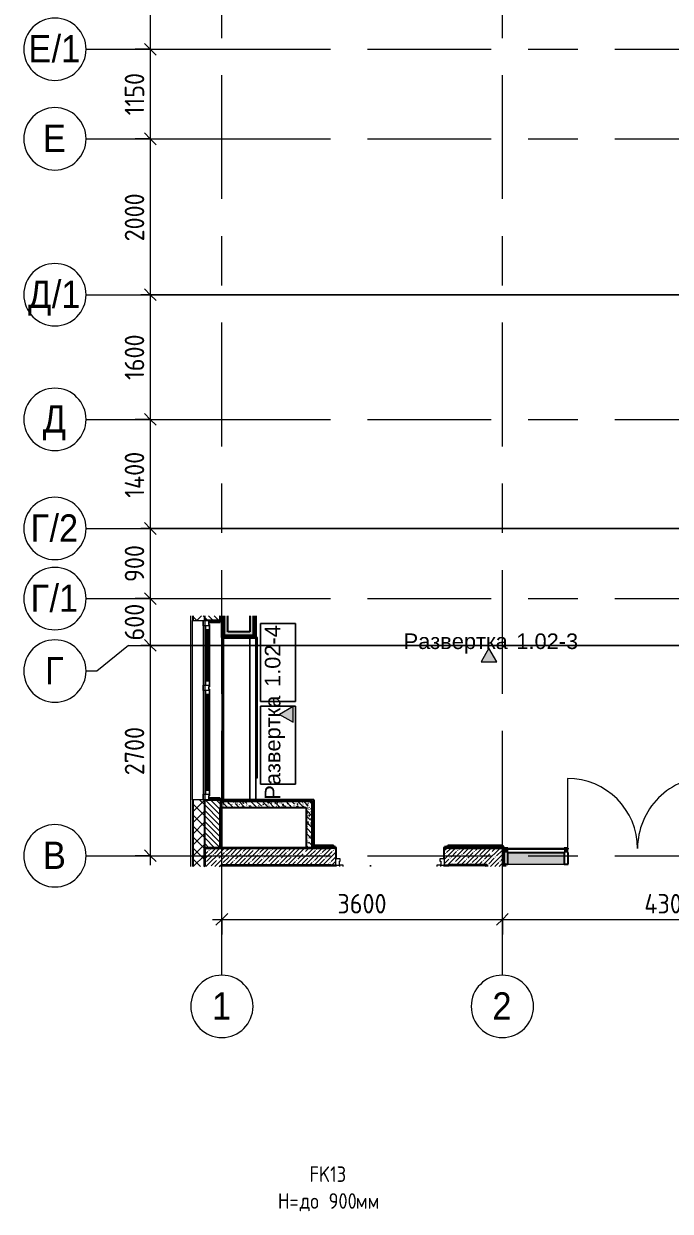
# Model space of a CAD drawing. Header units: millimetres. Extents: x 855 to 103073, y -1987 to 27400.
# Drawn here: x 20365 to 28662, y 3239 to 18477 of the extents above; entities that cross this region are included whole.
import ezdxf

# ---------------------------------------------------------------- set-up
doc = ezdxf.new("R2010")
doc.units = ezdxf.units.MM
doc.linetypes.add('Осевая', pattern=[3175, 635, -476.25, 1587.5, -476.25])
for name, color, linetype, lineweight in [('A-ANNO-DIMS', 7, 'Continuous', 9), ('A-ANNO-DIMS-100', 7, 'Continuous', 9), ('A-DOOR', 7, 'Continuous', 9), ('A-DOOR-4', 7, 'Continuous', 13), ('A-DOOR-FRAM-1', 7, 'Continuous', 13), ('A-GLAZ', 7, 'Continuous', 9), ('A-GLAZ-1', 7, 'Continuous', 13), ('A-GLAZ-CURT', 7, 'Continuous', 9), ('A-GLAZ-CURT-1', 7, 'Continuous', 25), ('A-GLAZ-CWMG', 7, 'Continuous', 9), ('A-GLAZ-CWMG-2', 7, 'Continuous', 25), ('A-WALL', 7, 'Continuous', 9), ('G-ANNO-SYMB', 7, 'Continuous', 9), ('I-WALL', 7, 'Continuous', 9), ('Знаки', 7, 'Continuous', 9), ('Оси', 7, 'Continuous', 9), ('Оси-1', 7, 'Continuous', 20), ('Оси-2', 7, 'Осевая', 9)]:
    doc.layers.add(name, color=color, linetype=linetype, lineweight=lineweight)
for name, color, linetype, lineweight, true_color in [('A-WALL-2', 7, 'Continuous', 13, 0x3c3c3c), ('A-WALL-3', 7, 'Continuous', 35, 0x3c3c3c), ('A-WALL-4', 7, 'Continuous', 25, 0x3c3c3c), ('A-WALL-FNSH-2', 7, 'Continuous', 13, 0x3c3c3c), ('A-WALL-FNSH-3', 7, 'Continuous', 9, 0x3c3c3c), ('G-ANNO-TEXT-1', 7, 'Continuous', 9, 0x3c3c3c), ('I-FURN-13', 7, 'Continuous', 9, 0xf0f0f0)]:
    doc.layers.add(name, color=color, linetype=linetype, lineweight=lineweight, true_color=true_color)
doc.styles.add('Arial', font='arial.ttf', dxfattribs={"width": 0.9, "height": 350})
doc.styles.add('Arial_1', font='arial.ttf', dxfattribs={"height": 200})
doc.styles.add('GOST Common_8', font='GOST_Common.ttf', dxfattribs={"width": 0.9, "height": 200})
doc.styles.add('ISOCPEUR_3', font='isocpeur.ttf', dxfattribs={"width": 0.9, "height": 250})
doc.dimstyles.new('ISO-2_5_0_9К_БОЛЬШОЙ_3', dxfattribs={"dimscale": 304.8, "dimtxt": 248.995294, "dimasz": 0.492126, "dimexe": 0.393701, "dimexo": 0.984252, "dimgap": 0, "dimtad": 1, "dimdec": 0, "dimrnd": 10, "dimzin": 0, "dimdsep": 46, "dimtxsty": 'ISOCPEUR_3', "dimblk1": 'OBLIQUE', "dimblk2": 'OBLIQUE', "dimsah": 1, "dimcen": 0.09, "dimdle": 0.393701, "dimazin": 0, "dimtfac": 1, "dimtdec": 4, "dimtix": 1, "dimtmove": 0, "dimatfit": 3, "dimfxl": 1, "dimtvp": 1, "dimtolj": 1, "dimtzin": 0, "dimarcsym": 2})
pattern_1 = [(45, (22797.38, 0), (-57.0246, 57.0246), []), (45, (22854.404, 0), (-57.0246, 57.0246), [100.806, -20.161, 3.353, -16.808])]
pattern_2 = [(135, (22797.38, 0), (-75.4342, -75.4342), [106.68, -17.78, 3.556, -17.78]), (135, (22797.38, 75.39), (-75.4342, -75.4342), []), (50, (22797.38, 0), (127.5292, -11.1576), [13.335, -146.685]), (355, (22797.38, 0), (-24.6697, 133.74), [10.668, -117.348]), (100.451, (22808, -0.93), (102.8597, 122.5818), [11.333, -124.663]), (46.184, (22797.38, 35.56), (189.7552, -29.4304), [20.002, -220.027]), (96.636, (22813.2, 33.1), (166.182, 173.1996), [17, -186.995]), (351.184, (22797.38, 35.56), (166.184, 173.1976), [16.002, -176.022]), (21, (22815.16, 26.67), (106.1303, -71.586), [13.335, -146.685]), (326, (22815.16, 26.67), (43.2619, 128.9318), [10.668, -117.348]), (71.451, (22824, 20.7), (149.392, 57.345), [11.333, -124.663]), (37.5, (22797.38, 0), (2.16223, 59.18836), [3.353, -112.573, 3.353, -115.773, -117.793]), (37.5, (22797.38, 0), (2.16223, 59.18836), [-235.052, 3.353, -114.44]), (7.5, (22797.38, 0), (46.77386, 70.12615), [3.353, -64.567, 3.353, -109.906, -44.894]), (7.5, (22797.38, 0), (46.77386, 70.12615), [-181.178, 3.353, -41.542]), (327.5, (22757.73, 0), (94.91367, -4.0101), [3.353, -41.097, 3.353, -135.331, -184.023]), (327.5, (22757.73, 0), (94.91367, -4.0101), [-183.134, 3.353, -180.67]), (317.5, (22739.95, 0), (103.6906, 17.7988), [3.353, -54.432, 3.353, -88.748, -130.683]), (317.5, (22739.95, 0), (103.6906, 17.7988), [-149.885, 3.353, -127.33])]
pattern_3 = [(0, (22797.38, 0), (121.92, 30.48), [10.058, -81.382, 10.058, -81.382, -487.68]), (0, (22797.38, 0), (121.92, 30.48), [-182.88, 10.058, -172.822, 10.058, -81.382, -213.36]), (0, (22797.38, 0), (121.92, 30.48), [-457.2, 10.058, -50.902, 10.058, -142.342]), (120, (22843.1, 15.24), (-87.356454, 90.34582), [10.058, -81.382, 10.058, -81.382, -487.68]), (120, (22843.1, 15.24), (-87.356454, 90.34582), [-182.88, 10.058, -172.822, 10.058, -81.382, -213.36]), (120, (22843.1, 15.24), (-87.356454, 90.34582), [-457.2, 10.058, -50.902, 10.058, -142.342]), (240, (22858.34, 76.2), (-34.563546, -120.82582), [10.058, -81.382, 10.058, -81.382, -487.68]), (240, (22858.34, 76.2), (-34.563546, -120.82582), [-182.88, 10.058, -172.822, 10.058, -81.382, -213.36]), (240, (22858.34, 76.2), (-34.563546, -120.82582), [-457.2, 10.058, -50.902, 10.058, -142.342])]
pattern_4 = [(45, (22797.38, 0), (-106.066, 106.066), []), (135, (22797.38, 0), (-106.066, -106.066), [])]

# ---------------------------------------------------------------- blocks, each defined once
blk = doc.blocks.new('120_Окно_СКБ_2Ст - 120_Окно_СКБ_2Ст 2300х2500 _мал створка справа_-22272277-План разверток пом_ 1_02_ Этаж 1')
at = {"layer": 'A-GLAZ'}
for p, q in [((1150, -57), (-1150, -57)), ((-1130, -127), (-1100, -127)), ((-1030, -107), (200, -107)), ((200, -117), (-1030, -117)), ((270, -127), (300, -127)), ((370, -107), (1030, -107)), ((1030, -117), (370, -117)), ((1100, -127), (1130, -127))]:
    blk.add_line(p, q, dxfattribs=at)
at = {"layer": 'A-GLAZ-1'}
for p, q in [((-1150, -127), (-1150, -57)), ((-1150, -57), (-1080, -57)), ((-1080, -127), (-1150, -127)), ((-1080, -127), (-1100, -127)), ((-1100, -127), (-1100, -137)), ((-1100, -137), (270, -137)), ((270, -137), (-1100, -137)), ((-1080, -57), (-1080, -127)), ((250, -87), (-1080, -87)), ((-1080, -87), (-1080, -127)), ((-1030, -137), (-1030, -87)), ((200, -137), (200, -87)), ((250, -127), (250, -57)), ((250, -57), (320, -57)), ((250, -127), (250, -87)), ((320, -127), (250, -127)), ((270, -127), (250, -127)), ((270, -137), (270, -127)), ((320, -127), (300, -127)), ((300, -127), (300, -137)), ((300, -137), (1100, -137)), ((1100, -137), (300, -137)), ((320, -57), (320, -127)), ((1080, -87), (320, -87)), ((320, -87), (320, -127)), ((370, -137), (370, -87)), ((1030, -137), (1030, -87)), ((1080, -127), (1080, -57)), ((1080, -57), (1150, -57)), ((1080, -127), (1080, -87)), ((1150, -127), (1080, -127)), ((1100, -127), (1080, -127)), ((1100, -137), (1100, -127)), ((1150, -57), (1150, -127))]:
    blk.add_line(p, q, dxfattribs=at)
blk = doc.blocks.new('110_Дверь_СКБ_2Ст - Д-1 Лестничная клетка EIS60-24280000-План разверток пом_ 1_02_ Этаж 1')
at = {"layer": 'A-DOOR'}
for centre, radius, start, end in [((662, 110), 400, 177.3544, 180), ((-638, 110), 900, 0, 1.1723)]:
    blk.add_arc(centre, radius, start, end, dxfattribs=at)
at = {"layer": 'A-DOOR-4'}
for p, q in [((-638, 128), (-638, 110)), ((-638, 110), (-588, 110)), ((-588, 110), (-588, 128)), ((612, 128), (612, 110)), ((612, 110), (662, 110)), ((662, 110), (662, 128))]:
    blk.add_line(p, q, dxfattribs=at)
at = {"layer": 'A-DOOR-FRAM-1'}
for p, q in [((-672, 118), (-742, 118)), ((-742, 118), (-742, 110)), ((-742, 110), (-672, 110)), ((-638, 110), (-688, 110)), ((-688, 110), (-688, 30)), ((-688, 30), (-628, 30)), ((-672, 30), (-688, 30)), ((-688, 30), (-688, -110)), ((-672, 110), (-672, 118)), ((-672, -110), (-672, 30)), ((-638, 60), (-638, 110)), ((-628, 60), (-638, 60)), ((-628, 30), (-628, 60)), ((662, 60), (652, 60)), ((652, 60), (652, 30)), ((652, 30), (712, 30)), ((662, 110), (662, 60)), ((712, 110), (662, 110)), ((768, 118), (698, 118)), ((698, 118), (698, 110)), ((698, 110), (768, 110)), ((712, 30), (698, 30)), ((698, 30), (698, -110)), ((712, 30), (712, 110)), ((712, -110), (712, 30)), ((768, 110), (768, 118)), ((-672, -110), (-742, -110)), ((-742, -110), (-742, -118)), ((-742, -118), (-672, -118)), ((-688, -110), (-672, -110)), ((-672, -118), (-672, -110)), ((698, -110), (712, -110)), ((768, -110), (698, -110)), ((698, -110), (698, -118)), ((698, -118), (768, -118)), ((768, -118), (768, -110))]:
    blk.add_line(p, q, dxfattribs=at)
blk = doc.blocks.new('Прямоугольный импост - Импост структурный с накладкой - 190мм-31924846-План разверток пом_ 1_02_ Этаж 1')
at = {"layer": 'A-GLAZ-CWMG-2'}
for p, q in [((-50, 0), (-50, 17)), ((-50, 17), (0, 17)), ((-40, 0), (-50, 0)), ((-40, -40), (-40, 0)), ((0, 0), (-10, 0)), ((-10, 0), (-10, -40)), ((0, 17), (0, 0)), ((-50, -190), (-50, -40)), ((-50, -40), (-40, -40)), ((-10, -40), (0, -40)), ((0, -40), (0, -190)), ((0, -190), (-50, -190))]:
    blk.add_line(p, q, dxfattribs=at)
blk = doc.blocks.new('Дверь_Витражная_остекление_ - ДВН_CОШ в витраже В-6-31924853-План разверток пом_ 1_02_ Этаж 1')
at = {"layer": 'A-DOOR'}
for p, q in [((-910, -930), (-910, -17)), ((910, -910), (910, -17))]:
    blk.add_line(p, q, dxfattribs=at)
for centre, radius, start, end in [((-910, -10), 920, 270, 0), ((910, -10), 900, 180, 270)]:
    blk.add_arc(centre, radius, start, end, dxfattribs=at)
blk = doc.blocks.new('Системная панель - Стекло - 40мм-31924990-План разверток пом_ 1_02_ Этаж 1')
at = {"layer": 'A-GLAZ-CURT-1'}
for p, q in [((372.5, 40), (-372.5, 40)), ((-372.5, 40), (-372.5, 0)), ((-372.5, 0), (372.5, 0)), ((372.5, 0), (372.5, 40))]:
    blk.add_line(p, q, dxfattribs=at)
blk = doc.blocks.new('Прямоугольный импост - Импост структурный с накладкой - 190мм-23800918-План разверток пом_ 1_02_ Этаж 1')
at = {"layer": 'A-GLAZ-CWMG'}
for points in [[(4505, 7883), (4505, 7900), (3780, 7900), (3780, 7883)], [(4505, 7693), (4505, 7843), (3780, 7843), (3780, 7693)]]:
    blk.add_hatch(color=256, dxfattribs=at).paths.add_polyline_path(points)
for p, q in [((3780, 7900), (4505, 7900)), ((3780, 7693), (4505, 7693))]:
    blk.add_line(p, q, dxfattribs=at)
blk = doc.blocks.new('Прямоугольный импост - Импост структурный с накладкой - 190мм-31924841-План разверток пом_ 1_02_ Этаж 1')
at = {"layer": 'A-GLAZ-CWMG-2'}
for p, q in [((-25, 0), (-25, 17)), ((-25, 17), (25, 17)), ((-15, 0), (-25, 0)), ((-15, -40), (-15, 0)), ((25, 0), (15, 0)), ((15, 0), (15, -40)), ((25, 17), (25, 0)), ((-25, -190), (-25, -40)), ((-25, -40), (-15, -40)), ((15, -40), (25, -40)), ((25, -40), (25, -190)), ((25, -190), (-25, -190))]:
    blk.add_line(p, q, dxfattribs=at)
blk = doc.blocks.new('Зеркало h_3300 - Почтовые ящики с дверцей 2-30644200-План разверток пом_ 1_02_ Этаж 1')
at = {"layer": 'I-FURN-13'}
for p, q in [((350, 126), (-350, 126)), ((-350, 126), (350, 126)), ((-350, 126), (-350, 109)), ((-350, 126), (-350, 110)), ((350, 109), (-350, 109)), ((350, 109), (350, 126)), ((350, 126), (350, 110))]:
    blk.add_line(p, q, dxfattribs=at)
blk = doc.blocks.new('Зеркало h_3300 250мм - Почтовые ящики с дверцей 2-30647200-План разверток пом_ 1_02_ Этаж 1')
at = {"layer": 'I-FURN-13'}
for p, q in [((125, 126), (-125, 126)), ((-125, 126), (125, 126)), ((-125, 126), (-125, 109)), ((-125, 126), (-125, 110)), ((125, 109), (-125, 109)), ((125, 109), (125, 126)), ((125, 126), (125, 110))]:
    blk.add_line(p, q, dxfattribs=at)
blk = doc.blocks.new('Съемный металлический экран с перфорацией - E1-31419150-План разверток пом_ 1_02_ Этаж 1')
at = {"layer": 'Знаки'}
h = blk.add_hatch(dxfattribs=at)
h.set_pattern_fill('FP_46', color=256, style=0, pattern_type=2)
h.set_pattern_definition([(270, (-8799.5, 547.406), (50.8, 3e-15), [13.612, -74.376]), (330, (-8792.694, 522.006), (25.4, 43.9941), [13.612, -74.376]), (30, (-8767.294, 515.2), (-25.4, 43.9941), [13.612, -74.376]), (300, (-8799.5, 533.79), (101.59984, -9e-05), [13.612, -87.988]), (300, (-8755.51, 559.19), (101.59984, -9e-05), [13.612, -87.988]), (60, (-8799.5, 547.41), (-50.79984, 87.9881), [13.612, -87.988]), (60, (-8755.51, 522.01), (-50.79984, 87.9881), [13.612, -87.988]), (0, (-8780.91, 515.2), (50.8, 87.988), [13.612, -87.988]), (0, (-8780.91, 566), (50.8, 87.988), [13.612, -87.988])])
h.paths.add_polyline_path([(0, 0), (1800, 0), (1800, 20), (0, 20)])
for p, q in [((1800, 20), (0, 20)), ((0, 20), (0, 0)), ((0, 0), (1800, 0)), ((1800, 0), (1800, 20))]:
    blk.add_line(p, q, dxfattribs=at)
blk = doc.blocks.new('Зашивка приборов отопления14 - Зашивка приборов отопления-33280456-План разверток пом_ 1_02_ Этаж 1')
at = {"layer": 'A-WALL'}
for p, q in [((37472, 23439), (35393, 23439)), ((35392, 23079), (37472, 23079)), ((37472, 23079), (35392, 23079)), ((35392, 23004), (37472, 23004))]:
    blk.add_line(p, q, dxfattribs=at)
blk = doc.blocks.new('Ось сетки - D8-29747960-План разверток пом_ 1_02_ Этаж 1')
at = {"layer": 'Оси-1'}
for start, end in [(360, 180), (180, 360)]:
    blk.add_arc((0, 0), 4, start, end, dxfattribs=at)
blk = doc.blocks.new('DIMBLOCK34-План разверток пом_ 1_02_ Этаж 1')
at = {"layer": 'A-ANNO-DIMS-100', "lineweight": 20}
for p, q in [((21988, 21300), (21913, 21375)), ((21988, 21300), (22063, 21225)), ((21988, 18150), (21913, 18225)), ((21988, 18150), (22063, 18075))]:
    blk.add_line(p, q, dxfattribs=at)
at = {"layer": 'A-ANNO-DIMS-100'}
for p, q in [((21794, 21300), (22108, 21300)), ((21988, 21300), (21794, 21300)), ((21988, 21300), (21988, 18150)), ((21794, 18150), (22108, 18150)), ((21988, 18150), (21794, 18150))]:
    blk.add_line(p, q, dxfattribs=at)
at = {"layer": 'A-ANNO-DIMS-100', "color": 0, "insert": (21661, 19431), "char_height": 250, "width": 706.76, "attachment_point": 1, "rotation": 90, "line_spacing_factor": 1.149209, "style": 'ISOCPEUR_3'}
blk.add_mtext('3150', dxfattribs=at)
blk = doc.blocks.new('_Oblique')
at = {"color": 0, "linetype": 'ByBlock', "lineweight": -2}
blk.add_line((-0.5, -0.5), (0.5, 0.5), dxfattribs=at)
blk = doc.blocks.new('DIMBLOCK35-План разверток пом_ 1_02_ Этаж 1')
at = {"layer": 'A-ANNO-DIMS-100'}
for p, q in [((21794, 18150), (22108, 18150)), ((21988, 18150), (21794, 18150)), ((21988, 18150), (21988, 17000)), ((21794, 17000), (22108, 17000)), ((21988, 17000), (21794, 17000))]:
    blk.add_line(p, q, dxfattribs=at)
at = {"layer": 'A-ANNO-DIMS-100', "lineweight": 20}
for p, q in [((21988, 18150), (21913, 18225)), ((21988, 18150), (22063, 18075)), ((21988, 17000), (21913, 17075)), ((21988, 17000), (22063, 16925))]:
    blk.add_line(p, q, dxfattribs=at)
at = {"layer": 'A-ANNO-DIMS-100', "color": 0, "insert": (21661, 17302), "char_height": 250, "width": 655.05, "attachment_point": 1, "rotation": 90, "line_spacing_factor": 1.149209, "style": 'ISOCPEUR_3'}
blk.add_mtext('1150', dxfattribs=at)
blk = doc.blocks.new('DIMBLOCK36-План разверток пом_ 1_02_ Этаж 1')
at = {"layer": 'A-ANNO-DIMS-100', "lineweight": 20}
for p, q in [((21988, 17000), (21913, 17075)), ((21988, 17000), (22063, 16925)), ((21988, 15000), (21913, 15075)), ((21988, 15000), (22063, 14925))]:
    blk.add_line(p, q, dxfattribs=at)
at = {"layer": 'A-ANNO-DIMS-100'}
for p, q in [((21794, 17000), (22108, 17000)), ((21988, 17000), (21794, 17000)), ((21988, 17000), (21988, 15000)), ((32358, 15000), (21868, 15000)), ((21988, 15000), (32358, 15000))]:
    blk.add_line(p, q, dxfattribs=at)
at = {"layer": 'A-ANNO-DIMS-100', "color": 0, "insert": (21661, 15684), "char_height": 250, "width": 758.48, "attachment_point": 1, "rotation": 90, "line_spacing_factor": 1.149209, "style": 'ISOCPEUR_3'}
blk.add_mtext('2000', dxfattribs=at)
blk = doc.blocks.new('DIMBLOCK37-План разверток пом_ 1_02_ Этаж 1')
at = {"layer": 'A-ANNO-DIMS-100'}
for p, q in [((32358, 15000), (21868, 15000)), ((21988, 15000), (21988, 13400)), ((21988, 15000), (32358, 15000)), ((21794, 13400), (22108, 13400)), ((21988, 13400), (21794, 13400))]:
    blk.add_line(p, q, dxfattribs=at)
at = {"layer": 'A-ANNO-DIMS-100', "lineweight": 20}
for p, q in [((21988, 15000), (21913, 15075)), ((21988, 15000), (22063, 14925)), ((21988, 13400), (21913, 13475)), ((21988, 13400), (22063, 13325))]:
    blk.add_line(p, q, dxfattribs=at)
at = {"layer": 'A-ANNO-DIMS-100', "color": 0, "insert": (21661, 13906), "char_height": 250, "width": 706.76, "attachment_point": 1, "rotation": 90, "line_spacing_factor": 1.149209, "style": 'ISOCPEUR_3'}
blk.add_mtext('1600', dxfattribs=at)
blk = doc.blocks.new('DIMBLOCK38-План разверток пом_ 1_02_ Этаж 1')
at = {"layer": 'A-ANNO-DIMS-100', "lineweight": 20}
for p, q in [((21988, 13400), (21913, 13475)), ((21988, 13400), (22063, 13325)), ((21988, 12000), (21913, 12075)), ((21988, 12000), (22063, 11925))]:
    blk.add_line(p, q, dxfattribs=at)
at = {"layer": 'A-ANNO-DIMS-100'}
for p, q in [((21794, 13400), (22108, 13400)), ((21988, 13400), (21794, 13400)), ((21988, 13400), (21988, 12000)), ((33515, 12000), (21868, 12000)), ((21988, 12000), (33515, 12000))]:
    blk.add_line(p, q, dxfattribs=at)
at = {"layer": 'A-ANNO-DIMS-100', "color": 0, "insert": (21661, 12394), "char_height": 250, "width": 735.49, "attachment_point": 1, "rotation": 90, "line_spacing_factor": 1.149209, "style": 'ISOCPEUR_3'}
blk.add_mtext('1400', dxfattribs=at)
blk = doc.blocks.new('DIMBLOCK39-План разверток пом_ 1_02_ Этаж 1')
at = {"layer": 'A-ANNO-DIMS-100', "lineweight": 20}
for p, q in [((21988, 12000), (21913, 12075)), ((21988, 12000), (22063, 11925)), ((21988, 11100), (21913, 11175)), ((21988, 11100), (22063, 11025))]:
    blk.add_line(p, q, dxfattribs=at)
at = {"layer": 'A-ANNO-DIMS-100'}
for p, q in [((33515, 12000), (21868, 12000)), ((21988, 12000), (21988, 11100)), ((21988, 12000), (33515, 12000)), ((21794, 11100), (22108, 11100)), ((21988, 11100), (21794, 11100))]:
    blk.add_line(p, q, dxfattribs=at)
at = {"layer": 'A-ANNO-DIMS-100', "color": 0, "insert": (21661, 11313), "char_height": 250, "width": 568.86, "attachment_point": 1, "rotation": 90, "line_spacing_factor": 1.149209, "style": 'ISOCPEUR_3'}
blk.add_mtext('900', dxfattribs=at)
blk = doc.blocks.new('DIMBLOCK40-План разверток пом_ 1_02_ Этаж 1')
at = {"layer": 'A-ANNO-DIMS-100', "lineweight": 20}
for p, q in [((21988, 11100), (21913, 11175)), ((21988, 11100), (22063, 11025)), ((21988, 10500), (21913, 10575)), ((21988, 10500), (22063, 10425))]:
    blk.add_line(p, q, dxfattribs=at)
at = {"layer": 'A-ANNO-DIMS-100'}
for p, q in [((21794, 11100), (22108, 11100)), ((21988, 11100), (21794, 11100)), ((21988, 11100), (21988, 10500)), ((32358, 10500), (21868, 10500)), ((21988, 10500), (32358, 10500))]:
    blk.add_line(p, q, dxfattribs=at)
at = {"layer": 'A-ANNO-DIMS-100', "color": 0, "insert": (21661, 10563), "char_height": 250, "width": 568.86, "attachment_point": 1, "rotation": 90, "line_spacing_factor": 1.149209, "style": 'ISOCPEUR_3'}
blk.add_mtext('600', dxfattribs=at)
blk = doc.blocks.new('DIMBLOCK41-План разверток пом_ 1_02_ Этаж 1')
at = {"layer": 'A-ANNO-DIMS-100', "lineweight": 20}
for p, q in [((21988, 10500), (21913, 10575)), ((21988, 10500), (22063, 10425)), ((21988, 7800), (21913, 7875)), ((21988, 7800), (22063, 7725))]:
    blk.add_line(p, q, dxfattribs=at)
at = {"layer": 'A-ANNO-DIMS-100'}
for p, q in [((32358, 10500), (21868, 10500)), ((21988, 10500), (21988, 7680)), ((21988, 10500), (32358, 10500)), ((21794, 7800), (22108, 7800)), ((21988, 7800), (21794, 7800))]:
    blk.add_line(p, q, dxfattribs=at)
at = {"layer": 'A-ANNO-DIMS-100', "color": 0, "insert": (21661, 8834), "char_height": 250, "width": 758.48, "attachment_point": 1, "rotation": 90, "line_spacing_factor": 1.149209, "style": 'ISOCPEUR_3'}
blk.add_mtext('2700', dxfattribs=at)
blk = doc.blocks.new('DIMBLOCK42-План разверток пом_ 1_02_ Этаж 1')
at = {"layer": 'A-ANNO-DIMS-100'}
for p, q in [((22907, 6789), (22907, 7103)), ((26507, 6789), (26507, 7103)), ((22787, 6983), (26507, 6983)), ((22907, 6983), (22907, 6789)), ((26507, 6983), (26507, 6789))]:
    blk.add_line(p, q, dxfattribs=at)
at = {"layer": 'A-ANNO-DIMS-100', "lineweight": 20}
for p, q in [((22907, 6983), (22982, 7058)), ((26507, 6983), (26582, 7058)), ((22907, 6983), (22832, 6908)), ((26507, 6983), (26432, 6908))]:
    blk.add_line(p, q, dxfattribs=at)
at = {"layer": 'A-ANNO-DIMS-100', "color": 0, "insert": (24391, 7310), "char_height": 250, "width": 758.48, "attachment_point": 1, "line_spacing_factor": 1.149209, "style": 'ISOCPEUR_3'}
blk.add_mtext('3600', dxfattribs=at)
blk = doc.blocks.new('DIMBLOCK43-План разверток пом_ 1_02_ Этаж 1')
at = {"layer": 'A-ANNO-DIMS-100'}
for p, q in [((26507, 6789), (26507, 7103)), ((30807, 6789), (30807, 7103)), ((26507, 6983), (30807, 6983)), ((26507, 6983), (26507, 6789)), ((30807, 6983), (30807, 6789))]:
    blk.add_line(p, q, dxfattribs=at)
at = {"layer": 'A-ANNO-DIMS-100', "lineweight": 20}
for p, q in [((26507, 6983), (26582, 7058)), ((30807, 6983), (30882, 7058)), ((26507, 6983), (26432, 6908)), ((30807, 6983), (30732, 6908))]:
    blk.add_line(p, q, dxfattribs=at)
at = {"layer": 'A-ANNO-DIMS-100', "color": 0, "insert": (28329, 7310), "char_height": 250, "width": 787.21, "attachment_point": 1, "line_spacing_factor": 1.149209, "style": 'ISOCPEUR_3'}
blk.add_mtext('4300', dxfattribs=at)
blk = doc.blocks.new('Фасад - Марка фасада_Указатель-25386507-План разверток пом_ 1_02_ Этаж 1')
at = {"layer": 'G-ANNO-SYMB'}
blk.add_hatch(color=256, dxfattribs=at).paths.add_polyline_path([(-1, 0), (0, 1.73), (1, 0), (0, 0)])
for p, q in [((0, 1.73), (-1, 0)), ((1, 0), (0, 1.73)), ((-1, 0), (0, 0)), ((0, 0), (1, 0))]:
    blk.add_line(p, q, dxfattribs=at)

msp = doc.modelspace()

# ---------------------------------------------------------------- hatches: boundary and pattern name
at = {"layer": 'A-WALL'}
h = msp.add_hatch(dxfattribs=at)
h.set_pattern_fill('FP_4', color=256, style=0, pattern_type=2)
h.set_pattern_definition([(45, (22797.38, 0), (-70.7107, 70.7107), []), (135, (22797.38, 0), (-70.7107, -70.7107), [])])
h.paths.add_polyline_path([(22687.4, 7661.6), (22687.4, 8520), (22537.4, 8520), (22537.4, 7661.6), (22625.7, 7661.6)])
h.paths.add_polyline_path([(22687.4, 10820), (22687.4, 10879), (22537.4, 10879), (22537.4, 10820)])
h = msp.add_hatch(dxfattribs=at)
h.set_pattern_fill('FP_18', color=256, style=0, pattern_type=2)
h.set_pattern_definition([(135, (22797.38, 0), (-35.35534, -35.35534), [])])
h.paths.add_polyline_path([(22887.4, 7900), (22887.4, 8520), (22687.4, 8520), (22687.4, 7900)])
h.paths.add_polyline_path([(22887.4, 10820), (22887.4, 10879), (22687.4, 10879), (22687.4, 10820)])
at = {"layer": 'I-WALL'}
h = msp.add_hatch(dxfattribs=at)
h.set_pattern_fill('FP_44', color=256, style=0, pattern_type=2)
h.set_pattern_definition(pattern_3)
h.paths.add_polyline_path([(22739.4, 10800), (22887.4, 10800), (22887.4, 10820), (22739.4, 10820)])
h = msp.add_hatch(dxfattribs=at)
h.set_pattern_fill('FP_44', color=256, style=0, pattern_type=2)
h.set_pattern_definition(pattern_3)
h.paths.add_polyline_path([(22927.4, 8500), (22927.4, 8521), (22907.4, 8521), (22907.4, 8500)])
h.paths.add_polyline_path([(22927.4, 10820), (22927, 10879), (22907.4, 10879), (22907.4, 10820)])
h = msp.add_hatch(dxfattribs=at)
h.set_pattern_fill('FP_47', color=256, style=0, pattern_type=2)
h.set_pattern_definition(pattern_4)
h.paths.add_polyline_path([(22907.4, 10612.5), (22919.9, 10612.5), (22919.8, 10879), (22907.4, 10879), (22907.4, 10625)])
h = msp.add_hatch(dxfattribs=at)
h.set_pattern_fill('FP_47', color=256, style=0, pattern_type=2)
h.set_pattern_definition(pattern_4)
h.paths.add_polyline_path([(22919.9, 10625), (22932.4, 10625), (22932.4, 10879), (22919.9, 10879), (22919.9, 10675)])
for points in [[(22932.4, 10675), (22982.4, 10675), (22982.4, 10879), (22932.4, 10879), (22932.4, 10738.8)], [(23317.4, 10625), (23317.4, 10879), (23267.4, 10879), (23267.4, 10625)], [(23102.4, 10625), (23267.4, 10625), (23267.4, 10675), (22932.4, 10675), (22932.4, 10625)]]:
    msp.add_hatch(color=256, dxfattribs=at).paths.add_polyline_path(points)
h = msp.add_hatch(dxfattribs=at)
h.set_pattern_fill('FP_47', color=256, style=0, pattern_type=2)
h.set_pattern_definition(pattern_4)
h.paths.add_polyline_path([(23329.9, 10612.5), (23328.9, 10879), (23317.4, 10879), (23317.4, 10612.5)])
h = msp.add_hatch(dxfattribs=at)
h.set_pattern_fill('FP_47', color=256, style=0, pattern_type=2)
h.set_pattern_definition(pattern_4)
h.paths.add_polyline_path([(23342.4, 10600), (23341.5, 10879), (23329.9, 10879), (23329.9, 10600)])
h = msp.add_hatch(dxfattribs=at)
h.set_pattern_fill('FP_47', color=256, style=0, pattern_type=2)
h.set_pattern_definition(pattern_4)
h.paths.add_polyline_path([(23329.9, 10600), (23329.9, 10612.5), (22907.4, 10612.5), (22907.4, 10600), (23317.4, 10600)])
h = msp.add_hatch(dxfattribs=at)
h.set_pattern_fill('FP_47', color=256, style=0, pattern_type=2)
h.set_pattern_definition(pattern_4)
h.paths.add_polyline_path([(23267.4, 10612.5), (23317.4, 10612.5), (23317.4, 10625), (22919.9, 10625), (22919.9, 10612.5), (23102.4, 10612.5)])
h = msp.add_hatch(dxfattribs=at)
h.set_pattern_fill('FP_44', color=256, style=0, pattern_type=2)
h.set_pattern_definition(pattern_3)
h.paths.add_polyline_path([(22780.5, 8520), (22887.4, 8520), (22887.4, 8540), (22739.4, 8540), (22739.4, 8520)])
h = msp.add_hatch(dxfattribs=at)
h.set_pattern_fill('FP_25', color=256, style=0, pattern_type=2)
h.set_pattern_definition(pattern_2)
h.paths.add_polyline_path([(23746.2, 8420), (23987.4, 8420), (23987.4, 8500), (22887.4, 8500), (22887.4, 8420), (23424.3, 8420)])
h = msp.add_hatch(dxfattribs=at)
h.set_pattern_fill('FP_44', color=256, style=0, pattern_type=2)
h.set_pattern_definition(pattern_3)
h.paths.add_polyline_path([(24067.4, 8500), (24067.4, 8520), (22927.4, 8520), (22927.4, 8500), (23746.2, 8500)])
h = msp.add_hatch(dxfattribs=at)
h.set_pattern_fill('FP_25', color=256, style=0, pattern_type=2)
h.set_pattern_definition(pattern_2)
h.paths.add_polyline_path([(24067.4, 7900), (24067.4, 8500), (23987.4, 8500), (23987.4, 7900)])
h = msp.add_hatch(dxfattribs=at)
h.set_pattern_fill('FP_44', color=256, style=0, pattern_type=2)
h.set_pattern_definition(pattern_3)
h.paths.add_polyline_path([(24087.4, 7920), (24087.4, 8520), (24067.4, 8520), (24067.4, 7920)])
h = msp.add_hatch(dxfattribs=at)
h.set_pattern_fill('FP_5', color=256, style=0, pattern_type=2)
h.set_pattern_definition(pattern_1)
h.paths.add_polyline_path([(22687.4, 7661.6), (22907.4, 7661.6), (22907.4, 7900), (22687.4, 7900)])
h = msp.add_hatch(dxfattribs=at)
h.set_pattern_fill('FP_5', color=256, style=0, pattern_type=2)
h.set_pattern_definition(pattern_1)
h.paths.add_polyline_path([(22907.4, 7680), (24365.6, 7680), (24365.6, 7900), (22907.4, 7900)])
h.paths.add_polyline_path([(26307.4, 7680), (26307.4, 7900), (25765.6, 7900), (25765.6, 7680), (26287.4, 7680)])
h = msp.add_hatch(dxfattribs=at)
h.set_pattern_fill('FP_44', color=256, style=0, pattern_type=2)
h.set_pattern_definition(pattern_3)
h.paths.add_polyline_path([(24090.6, 7900), (24310.6, 7900), (24310.6, 7908), (24340.6, 7908), (24340.6, 7920), (24067.4, 7920), (24067.4, 7900)])
h.paths.add_polyline_path([(26527.4, 7900), (26527.4, 7920), (25790.6, 7920), (25790.6, 7908), (25820.6, 7908), (25820.6, 7900), (26321.3, 7900)])
h = msp.add_hatch(dxfattribs=at)
h.set_pattern_fill('FP_5', color=256, style=0, pattern_type=2)
h.set_pattern_definition(pattern_1)
h.paths.add_polyline_path([(26321.3, 7661.6), (26527.4, 7661.6), (26527.4, 7900), (26307.4, 7900), (26307.9, 7661.6)])
h = msp.add_hatch(dxfattribs=at)
h.set_pattern_fill('FP_44', color=256, style=0, pattern_type=2)
h.set_pattern_definition(pattern_3)
h.paths.add_polyline_path([(25820.6, 7661.6), (26287.4, 7661.6), (26287.4, 7680), (25820.6, 7680), (25820.6, 7672), (25765.6, 7672), (25765.6, 7661.6), (25783.9, 7661.6)])
h.paths.add_polyline_path([(22907.4, 7661.6), (24365.6, 7661.6), (24365.6, 7672), (24310.6, 7672), (24310.6, 7680), (22907.4, 7680)])
h = msp.add_hatch(dxfattribs=at)
h.set_pattern_fill('FP_44', color=256, style=0, pattern_type=2)
h.set_pattern_definition(pattern_3)
h.paths.add_polyline_path([(26307.4, 7661.6), (26307.4, 7680), (26287.4, 7680), (26287.4, 7661.6), (26289, 7661.6)])
h = msp.add_hatch(dxfattribs=at)
h.set_pattern_fill('FP_44', color=256, style=0, pattern_type=2)
h.set_pattern_definition(pattern_3)
h.paths.add_polyline_path([(26547.4, 7661.6), (26547.4, 7693), (26527.4, 7693), (26527.4, 7661.6)])

# ---------------------------------------------------------------- linework, layer by layer
at = {"layer": 'A-WALL'}
for p, q in [((22507.4, 7661.6), (22507.4, 10879)), ((22529.4, 8520), (22529.4, 10820)), ((22537.4, 10879), (22537.4, 10820)), ((22687.4, 10820), (22687.4, 8520)), ((22919.9, 10879), (22919.9, 10612.5)), ((23329.9, 10612.5), (23329.9, 10879)), ((22919.9, 10612.5), (23329.9, 10612.5)), ((22537.4, 8520), (22537.4, 7661.6)), ((22887.4, 8500), (22887.4, 8420))]:
    msp.add_line(p, q, dxfattribs=at)
at = {"layer": 'A-WALL-2'}
for p, q in [((22537.4, 10820), (22687.4, 10820)), ((22687.4, 8520), (22537.4, 8520))]:
    msp.add_line(p, q, dxfattribs=at)
at = {"layer": 'A-WALL-3'}
for p, q in [((22907.4, 10879), (22907.4, 10600)), ((22932.4, 10879), (22932.4, 10625)), ((23317.4, 10625), (23317.4, 10879)), ((23342.4, 10600), (23342.4, 10879)), ((22907.4, 10600), (23342.4, 10600)), ((22932.4, 10625), (23317.4, 10625)), ((22687.4, 7661.6), (22687.4, 7900)), ((24310.6, 7900), (22687.4, 7900)), ((26527.4, 7900), (25820.6, 7900)), ((26527.4, 7900), (26527.4, 7661.6)), ((22907.4, 7661.6), (22907.4, 7680)), ((22907.4, 7680), (24310.6, 7680)), ((26307.4, 7680), (25820.6, 7680)), ((26307.4, 7680), (26307.4, 7661.6))]:
    msp.add_line(p, q, dxfattribs=at)
at = {"layer": 'A-WALL-4'}
for p, q in [((22687.4, 10820), (22687.4, 10879)), ((22887.4, 10820), (22687.4, 10820)), ((22739.4, 10820), (22739.4, 10800)), ((22887.4, 10800), (22887.4, 10879)), ((22907.4, 10820), (22927.4, 10820)), ((22927.4, 10820), (22927.4, 10879)), ((22982.4, 10675), (22982.4, 10879)), ((23267.4, 10879), (23267.4, 10675)), ((22739.4, 10800), (22887.4, 10800)), ((23267.4, 10675), (22982.4, 10675)), ((22887.4, 8540), (22739.4, 8540)), ((22739.4, 8540), (22739.4, 8520)), ((22887.4, 8500), (22887.4, 8540)), ((22687.4, 7900), (22687.4, 8520)), ((22687.4, 8520), (22887.4, 8520)), ((22887.4, 8500), (24067.4, 8500)), ((22887.4, 7900), (22887.4, 8420)), ((22887.4, 8420), (23987.4, 8420)), ((22927.4, 8521), (22907.4, 8521)), ((22907.4, 8521), (22907.4, 8500)), ((22927.4, 8521), (22927.4, 8520)), ((24087.4, 8520), (22927.4, 8520)), ((23987.4, 8420), (23987.4, 7900)), ((24067.4, 7900), (24067.4, 8500)), ((24087.4, 8520), (24087.4, 7920)), ((24340.6, 7920), (24087.4, 7920)), ((24340.6, 7908), (24340.6, 7919.3)), ((26527.4, 7920), (25790.6, 7920)), ((25790.6, 7920), (25790.6, 7908)), ((26527.4, 7900), (26527.4, 7920)), ((24365.6, 7661.6), (24365.6, 7672)), ((25765.6, 7672), (25765.6, 7661.6)), ((26547.4, 7693), (26527.4, 7693)), ((26527.4, 7693), (26527.4, 7661.6)), ((26547.4, 7661.6), (26547.4, 7693))]:
    msp.add_line(p, q, dxfattribs=at)
at = {"layer": 'A-WALL-FNSH-2'}
for p, q in [((22534.4, 10879), (22534.4, 10820)), ((22534.4, 10820), (22537.4, 10820)), ((22927.4, 10820), (22928.4, 10820)), ((22928.4, 10820), (22928.4, 10879)), ((23343.4, 10600), (23343.4, 10879)), ((22739.4, 10800), (22739.4, 10799)), ((22739.4, 10799), (22887.4, 10799)), ((22887.4, 10799), (22887.4, 10800)), ((22907.4, 10600), (22907.4, 10599)), ((22907.4, 10599), (23342.9, 10599)), ((23343.4, 10600), (23342.4, 10600)), ((23342.9, 10599), (23342.9, 10600)), ((22887.4, 8541), (22739.4, 8541)), ((22739.4, 8541), (22739.4, 8540)), ((22887.4, 8540), (22887.4, 8541)), ((22537.4, 8520), (22534.4, 8520)), ((22534.4, 8520), (22534.4, 7661.6)), ((24088.4, 8521), (22927.4, 8521)), ((24088.4, 7921), (24088.4, 8521)), ((24365.6, 7921), (24088.4, 7921)), ((24340.6, 7920), (24365.6, 7920)), ((24365.6, 7920), (24365.6, 7921)), ((26527.4, 7921), (25765.6, 7921)), ((25765.6, 7921), (25765.6, 7920)), ((25765.6, 7920), (25790.6, 7920)), ((26527.4, 7920), (26527.4, 7921)), ((26548.4, 7690), (26547.4, 7690)), ((26548.4, 7661.6), (26548.4, 7690))]:
    msp.add_line(p, q, dxfattribs=at)
at = {"layer": 'A-WALL-FNSH-3'}
for p, q in [((22529.4, 10879), (22529.4, 10820)), ((22529.4, 10820), (22534.4, 10820)), ((22534.4, 8520), (22529.4, 8520)), ((22529.4, 8520), (22529.4, 7661.6))]:
    msp.add_line(p, q, dxfattribs=at)
at = {"layer": 'I-FURN-13'}
for p, q in [((23852.4, 10779), (23402.4, 10779)), ((23402.4, 10779), (23402.4, 9779)), ((23402.4, 9779), (23402.4, 10779)), ((23402.4, 10779), (23852.4, 10779)), ((23852.4, 9779), (23852.4, 10779)), ((23852.4, 10779), (23852.4, 9779)), ((23402.4, 9779), (23852.4, 9779)), ((23852.4, 9779), (23402.4, 9779)), ((23852.4, 9719), (23402.4, 9719)), ((23402.4, 9719), (23402.4, 8719)), ((23402.4, 8719), (23402.4, 9719)), ((23402.4, 9719), (23852.4, 9719)), ((23852.4, 8719), (23852.4, 9719)), ((23852.4, 9719), (23852.4, 8719)), ((23402.4, 8719), (23852.4, 8719)), ((23852.4, 8719), (23402.4, 8719))]:
    msp.add_line(p, q, dxfattribs=at)
at = {"layer": 'I-WALL'}
for p, q in [((22907.4, 10599), (22907.4, 8521)), ((22927.4, 8521), (22927.4, 10600)), ((22928.4, 10600), (22928.4, 8521)), ((23342.4, 8521), (23342.4, 10600)), ((23343.4, 10600), (23343.4, 8521)), ((22907.4, 8420), (22907.4, 7900))]:
    msp.add_line(p, q, dxfattribs=at)
at = {"layer": 'Оси'}
for p, q in [((21164.7, 18150), (23664.7, 18150)), ((21164.7, 17000), (23664.7, 17000)), ((21164.7, 15000), (23664.7, 15000)), ((21164.7, 13400), (23664.7, 13400)), ((21164.7, 12000), (31770.6, 12000)), ((21164.7, 11100), (23664.7, 11100)), ((21709.7, 10500), (21301.9, 10170.9)), ((21709.7, 10500), (24209.7, 10500)), ((21301.9, 10170.9), (21164.7, 10170.9)), ((22907.4, 6267.7), (22907.4, 8767.7)), ((26507.4, 6267.7), (26507.4, 8767.7)), ((21164.7, 7800), (23664.7, 7800))]:
    msp.add_line(p, q, dxfattribs=at)
at = {"layer": 'Оси-2'}
for p, q in [((26507.4, 8767.7), (26507.4, 24898.1)), ((22907.4, 8767.7), (22907.4, 24500)), ((23664.7, 18150), (40527.4, 18150)), ((23664.7, 17000), (40527.4, 17000)), ((23664.7, 15000), (39927.4, 15000)), ((23664.7, 13400), (39927.4, 13400)), ((23664.7, 11100), (40527.4, 11100)), ((24209.7, 10500), (40527.4, 10500)), ((23664.7, 7800), (40527.4, 7800))]:
    msp.add_line(p, q, dxfattribs=at)

# ---------------------------------------------------------------- block references
at = {"layer": 'A-DOOR', "rotation": 180}
for name, p in [('Дверь_Витражная_остекление_ - ДВН_CОШ в витраже В-6-31924853-План разверток пом_ 1_02_ Этаж 1', (28252.4, 7883)), ('110_Дверь_СКБ_2Ст - Д-1 Лестничная клетка EIS60-24280000-План разверток пом_ 1_02_ Этаж 1', (25078.1, 7790))]:
    msp.add_blockref(name, p, dxfattribs=at)
at = {"layer": 'A-GLAZ', "rotation": 89.99999999999991}
msp.add_blockref('120_Окно_СКБ_2Ст - 120_Окно_СКБ_2Ст 2300х2500 _мал створка справа_-22272277-План разверток пом_ 1_02_ Этаж 1', (22612.4, 9670), dxfattribs=at)
at = {"layer": 'A-GLAZ-CURT', "rotation": 180}
msp.add_blockref('Системная панель - Стекло - 40мм-31924990-План разверток пом_ 1_02_ Этаж 1', (26939.9, 7883), dxfattribs=at)
at = {"layer": 'A-GLAZ-CWMG', "extrusion": (0, 0, -1)}
for name, p in [('Прямоугольный импост - Импост структурный с накладкой - 190мм-31924846-План разверток пом_ 1_02_ Этаж 1', (-26527.4, 7883)), ('Прямоугольный импост - Импост структурный с накладкой - 190мм-31924841-План разверток пом_ 1_02_ Этаж 1', (-27327.4, 7883))]:
    msp.add_blockref(name, p, dxfattribs=at)
at = {"layer": 'A-GLAZ-CWMG'}
msp.add_blockref('Прямоугольный импост - Импост структурный с накладкой - 190мм-23800918-План разверток пом_ 1_02_ Этаж 1', (22797.4, 0), dxfattribs=at)
at = {"layer": 'A-WALL', "rotation": 90.0000000000001}
msp.add_blockref('Зашивка приборов отопления14 - Зашивка приборов отопления-33280456-План разверток пом_ 1_02_ Этаж 1', (46346.4, -26871.9), dxfattribs=at)
at = {"layer": 'G-ANNO-SYMB', "xscale": 99.99999999999993, "yscale": 99.99999999999993, "zscale": 99.99999999999993}
msp.add_blockref('Фасад - Марка фасада_Указатель-25386507-План разверток пом_ 1_02_ Этаж 1', (26335.3, 10289.3), dxfattribs=at)
at = {"layer": 'G-ANNO-SYMB', "xscale": 99.99999999999993, "yscale": 99.99999999999993, "zscale": 99.99999999999993, "rotation": 89.99999999999953}
msp.add_blockref('Фасад - Марка фасада_Указатель-25386507-План разверток пом_ 1_02_ Этаж 1', (23822.1, 9614.9), dxfattribs=at)
at = {"layer": 'I-FURN-13'}
for name, p in [('Зеркало h_3300 250мм - Почтовые ящики с дверцей 2-30647200-План разверток пом_ 1_02_ Этаж 1', (24215.6, 7810)), ('Зеркало h_3300 - Почтовые ящики с дверцей 2-30644200-План разверток пом_ 1_02_ Этаж 1', (26159.4, 7810))]:
    msp.add_blockref(name, p, dxfattribs=at)
at = {"layer": 'Знаки', "rotation": 90.00000000000001}
msp.add_blockref('Съемный металлический экран с перфорацией - E1-31419150-План разверток пом_ 1_02_ Этаж 1', (23363.4, 8799.5), dxfattribs=at)
at = {"layer": 'Оси-1', "xscale": 99.99999999999993, "yscale": 99.99999999999993, "zscale": 99.99999999999993, "rotation": 269.9999999999994}
for p in [(20764.7, 18150), (20764.7, 17000), (20764.7, 15000), (20764.7, 13400), (20764.7, 12000), (20764.7, 11100), (20764.7, 10170.9), (20764.7, 7800)]:
    msp.add_blockref('Ось сетки - D8-29747960-План разверток пом_ 1_02_ Этаж 1', p, dxfattribs=at)
at = {"layer": 'Оси-1', "xscale": 99.99999999999993, "yscale": 99.99999999999993, "zscale": 99.99999999999993}
for p in [(22907.4, 5867.7), (26507.4, 5867.7)]:
    msp.add_blockref('Ось сетки - D8-29747960-План разверток пом_ 1_02_ Этаж 1', p, dxfattribs=at)

# ---------------------------------------------------------------- texts
at = {"layer": 'G-ANNO-SYMB', "char_height": 200, "attachment_point": 1, "rotation": 90, "style": 'Arial_1'}
for s, insert, width in [(' 1.02-4', (23458.2, 9889.4), 1074.261), ('Развертка', (23458.2, 8520.2), 1659.493)]:
    msp.add_mtext(s, dxfattribs=dict(at, insert=insert, width=width))
at = {"layer": 'G-ANNO-SYMB', "char_height": 200, "attachment_point": 1, "style": 'Arial_1'}
for s, insert, width in [('Развертка', (25240.5, 10653.1), 1659.493), (' 1.02-3', (26609.7, 10653.1), 1074.261)]:
    msp.add_mtext(s, dxfattribs=dict(at, insert=insert, width=width))
at = {"layer": 'G-ANNO-TEXT-1', "char_height": 200, "attachment_point": 1, "style": 'GOST Common_8'}
for s, insert, width in [('FK13', (24030.8, 3814.7), 598.861), ('\\fGOST Common|b0|i0|c204|p34|;\\W.9;Н', (23626, 3470.7), 180.38), ('\\fGOST Common|b0|i0|c204|p34|;\\W.9;=', (23774.8, 3470.7), 158.734), ('до', (23905.8, 3470.7), 317.468), (' 900', (24167.7, 3470.7), 555.569), ('мм', (24626.1, 3470.7), 360.759)]:
    msp.add_mtext(s, dxfattribs=dict(at, insert=insert, width=width))
at = {"layer": 'Оси', "char_height": 350, "attachment_point": 1, "style": 'Arial'}
for s, insert, width in [('\\fArial|b0|i0|c204|p34|;\\W.9;Е', (20424.7, 18331), 360.759), ('/1', (20722.4, 18331), 454.557), ('\\fArial|b0|i0|c204|p34|;\\W.9;Е', (20611.9, 17181), 360.759), ('\\fArial|b0|i0|c204|p34|;\\W.9;Д', (20421.6, 15181), 367.975), ('/1', (20725.2, 15181), 454.557), ('\\fArial|b0|i0|c204|p34|;\\W.9;Д', (20609.2, 13581), 367.975), ('/2', (20695.4, 12181), 454.557), ('\\fArial|b0|i0|c204|p34|;\\W.9;Г', (20451.3, 12181), 295.823), ('\\fArial|b0|i0|c204|p34|;\\W.9;Г', (20451.3, 11281), 295.823), ('/1', (20695.4, 11281), 454.557), ('\\fArial|b0|i0|c204|p34|;\\W.9;Г', (20638.9, 10351.9), 295.823), ('\\fArial|b0|i0|c204|p34|;\\W.9;В', (20611.9, 7981), 360.759), ('\\fArial|b0|i0|c204|p34|;\\W.9;1', (22779.9, 6048.3), 303.038), ('\\fArial|b0|i0|c204|p34|;\\W.9;2', (26379.9, 6048.3), 303.038)]:
    msp.add_mtext(s, dxfattribs=dict(at, insert=insert, width=width))

# ---------------------------------------------------------------- dimensions: what is measured, and where the dimension line sits
at = {"layer": 'A-ANNO-DIMS'}
for base, p1, p2, override, picture, middle in [((21987.9, 18150), (22094, 21300), (22094, 18150), {"dimpost": '<>', "dimfxl": 3150}, 'DIMBLOCK34-План разверток пом_ 1_02_ Этаж 1', (21862.9, 19725)), ((21987.9, 17000), (22094, 18150), (22094, 17000), {"dimpost": '<>', "dimfxl": 1150}, 'DIMBLOCK35-План разверток пом_ 1_02_ Этаж 1', (21862.9, 17575)), ((21987.9, 15000), (22094, 17000), (32658, 15000), {"dimpost": '<>', "dimfxl": 10751.699587}, 'DIMBLOCK36-План разверток пом_ 1_02_ Этаж 1', (21862.9, 16000)), ((21987.9, 13400), (32658, 15000), (22094, 13400), {"dimpost": '<>', "dimfxl": 10684.52356}, 'DIMBLOCK37-План разверток пом_ 1_02_ Этаж 1', (21862.9, 14200)), ((21987.9, 12000), (22094, 13400), (33814.6, 12000), {"dimpost": '<>', "dimfxl": 11803.932055}, 'DIMBLOCK38-План разверток пом_ 1_02_ Этаж 1', (21862.9, 12700)), ((21987.9, 11100), (33814.6, 12000), (22094, 11100), {"dimpost": '<>', "dimfxl": 11755.118544}, 'DIMBLOCK39-План разверток пом_ 1_02_ Этаж 1', (21862.9, 11550)), ((21987.9, 10500), (22094, 11100), (32658, 10500), {"dimpost": '<>', "dimfxl": 10581.070065}, 'DIMBLOCK40-План разверток пом_ 1_02_ Этаж 1', (21862.9, 10800)), ((21987.9, 7800), (32658, 10500), (22094, 7800), {"dimpost": '<>', "dimfxl": 10903.625256}, 'DIMBLOCK41-План разверток пом_ 1_02_ Этаж 1', (21862.9, 9150))]:
    dim = msp.add_linear_dim(base=base, p1=p1, p2=p2, angle=90, dimstyle='ISO-2_5_0_9К_БОЛЬШОЙ_3', override=override, dxfattribs=at)
    dim.commit()
    dim.dimension.update_dxf_attribs({"geometry": picture, "text_midpoint": middle})
for base, p1, p2, override, picture, middle in [((26507.4, 6983), (22907.4, 7089), (26507.4, 7089), {"dimpost": '<>', "dimfxl": 3599.999993}, 'DIMBLOCK42-План разверток пом_ 1_02_ Этаж 1', (24707.4, 7108)), ((30807.4, 6983), (26507.4, 7089), (30807.4, 7089), {"dimpost": '<>', "dimfxl": 4299.999972}, 'DIMBLOCK43-План разверток пом_ 1_02_ Этаж 1', (28657.4, 7108))]:
    dim = msp.add_linear_dim(base=base, p1=p1, p2=p2, dimstyle='ISO-2_5_0_9К_БОЛЬШОЙ_3', override=override, dxfattribs=at)
    dim.commit()
    dim.dimension.update_dxf_attribs({"geometry": picture, "text_midpoint": middle})

doc.saveas('drawing.dxf')
